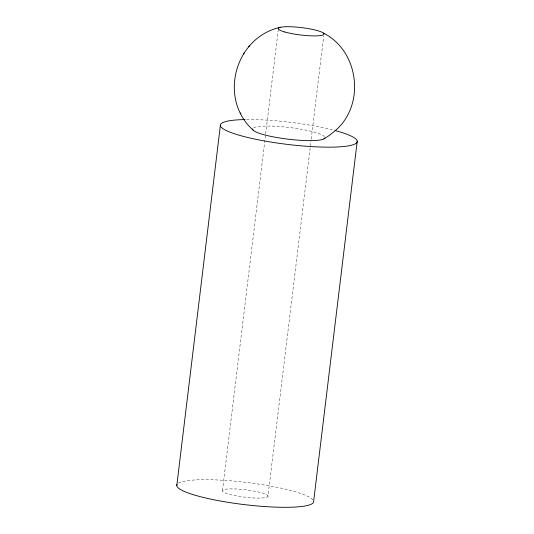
<?xml version="1.0" encoding="UTF-8"?>
<svg xmlns="http://www.w3.org/2000/svg" width="534" height="534" viewBox="0 0 534 534"><rect width="100%" height="100%" fill="white"/><g stroke="black" fill="none" stroke-linecap="round" stroke-linejoin="round"><path stroke-width="0.4" stroke-dasharray="2.67 2" d="M222.478 490.506L265.545 134.748M265.645 133.921L278.368 28.849M267.941 496.486A22.975 3.711 6.9 0 0 235.494 488.964A22.975 3.711 6.9 0 0 232.19 495.031A22.975 3.711 6.9 0 0 267.941 496.486L311.128 139.941M311.229 139.114L323.751 35.705M178.369 483.21A68.926 11.141 6.9 0 1 248.57 482.689A68.926 11.141 6.9 0 1 313.171 500.178M246.561 119.543A68.926 11.141 6.9 0 1 332.802 129.936M253.69 127.793A36.399 5.881 6.9 0 1 290.055 127.573A36.399 5.881 6.9 0 1 324.412 136.53"/><path stroke-width="0.8" d="M176.781 485.64L220.362 125.483M357.219 141.203L313.638 501.353A68.926 11.141 6.9 0 1 242.963 504.443A68.926 11.141 6.9 0 1 177.008 484.525M280.597 27.261C234.8 37.08 217.992 98.877 253.176 130.156M243.451 53.794L244.125 52.913M248.737 46.758L249.351 45.951M335.793 130.183C365.643 104.15 358.815 50.617 323.297 33.028M334.952 130.89L329.732 135.175L323.891 138.893M240.387 112.908L240.954 113.862M334.972 130.503A68.926 11.141 6.9 0 1 337.161 146.977A68.926 11.141 6.9 0 1 238.231 134.948A68.926 11.141 6.9 0 1 244.999 119.563M324.912 137.799A36.399 5.881 6.9 0 1 287.566 139.12A36.399 5.881 6.9 0 1 252.669 128.888M284.862 32.007A22.975 3.711 6.9 0 0 323.123 34.897A22.975 3.711 6.9 0 0 295.435 27.014A22.975 3.711 6.9 0 0 284.862 32.007"/></g></svg>
